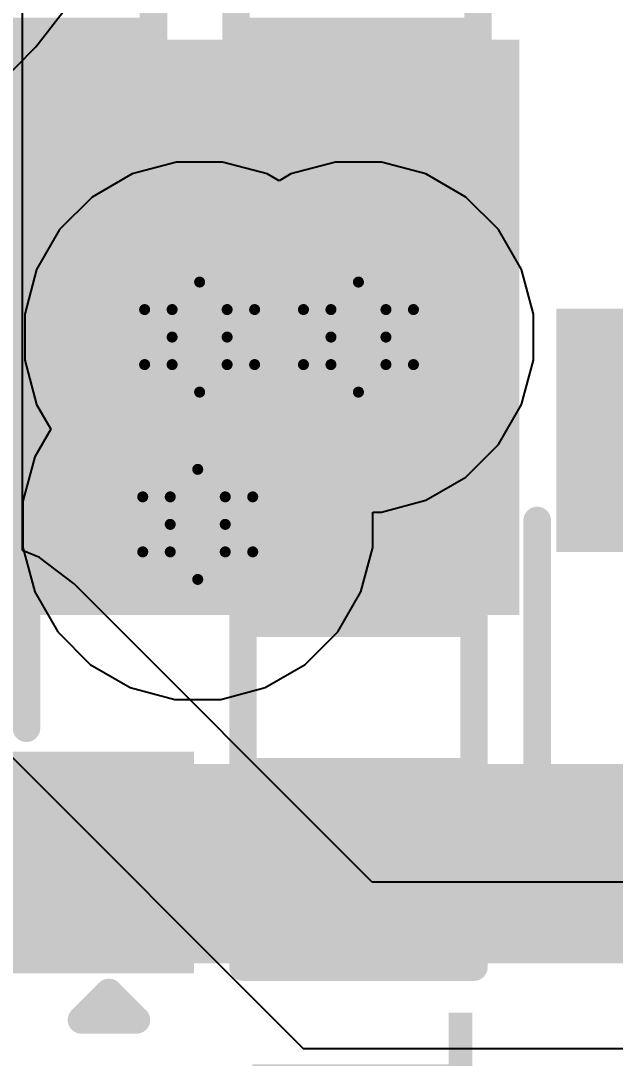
# Model space of a CAD drawing. Header units: inches. Extents: x -3 to 5437, y -3 to 5435.
# Drawn here: x 15.69 to 18.436, y 8.202 to 12.991 of the extents above; entities that cross this region are included whole.
import ezdxf

# ---------------------------------------------------------------- set-up
doc = ezdxf.new("R2010")
doc.units = ezdxf.units.IN
for name, color, linetype in [('Bottom Layer', 5, 'Continuous'), ('Bottom Solder', 6, 'Continuous'), ('Drill Drawing', 1, 'Continuous'), ('GND', 16, 'Continuous'), ('PWR', 76, 'Continuous'), ('Top Layer', 1, 'Continuous'), ('Top Overlay', 2, 'Continuous'), ('Top Paste', 8, 'Continuous'), ('Top Solder', 216, 'Continuous'), ('Via Holes', 16, 'Continuous')]:
    doc.layers.add(name, color=color, linetype=linetype)
doc.styles.add('Arial', font='', dxfattribs={"height": 0.2})
doc.styles.get('Arial').set_extended_font_data('Arial')

# ---------------------------------------------------------------- blocks, each defined once
blk = doc.blocks.new('S______B______252')
at = {"layer": 'Top Layer'}
for points in [[(-1.143, -0.4445), (-1.143, 0.4445), (-0.381, 0.4445), (-0.381, -0.4445)], [(0.381, -0.4445), (0.381, 0.4445), (1.143, 0.4445), (1.143, -0.4445)]]:
    blk.add_hatch(color=1, dxfattribs=at).paths.add_polyline_path(points)
at = {"layer": 'Top Paste'}
for points in [[(-1.143, -0.4445), (-1.143, 0.4445), (-0.381, 0.4445), (-0.381, -0.4445)], [(0.381, -0.4445), (0.381, 0.4445), (1.143, 0.4445), (1.143, -0.4445)]]:
    blk.add_hatch(color=8, dxfattribs=at).paths.add_polyline_path(points)
at = {"layer": 'Top Solder'}
for points in [[(-1.2446, -0.5461), (-1.2446, 0.5461), (-0.2794, 0.5461), (-0.2794, -0.5461)], [(0.2794, -0.5461), (0.2794, 0.5461), (1.2446, 0.5461), (1.2446, -0.5461)]]:
    blk.add_hatch(color=216, dxfattribs=at).paths.add_polyline_path(points)
at = {"layer": 'Top Overlay'}
for points in [[(-1.27, 0.5588, 0.127, 0.127, 0), (-1.27, -0.5588, 0.127, 0.127, 0)], [(-1.27, 0.5588, 0.127, 0.127, 0), (1.27, 0.5588, 0.127, 0.127, 0)], [(1.27, 0.5588, 0.127, 0.127, 0), (1.27, -0.5588, 0.127, 0.127, 0)], [(-1.27, -0.5588, 0.127, 0.127, 0), (1.27, -0.5588, 0.127, 0.127, 0)]]:
    blk.add_lwpolyline(points, format="xyseb", dxfattribs=at)
for points in [[(-1.30175, 0.5588, 0.0635, 0.0635, 1), (-1.23825, 0.5588, 0.0635, 0.0635, 1)], [(-1.30175, 0.5588, 0.0635, 0.0635, 1), (-1.23825, 0.5588, 0.0635, 0.0635, 1)], [(1.23825, 0.5588, 0.0635, 0.0635, 1), (1.30175, 0.5588, 0.0635, 0.0635, 1)], [(1.23825, 0.5588, 0.0635, 0.0635, 1), (1.30175, 0.5588, 0.0635, 0.0635, 1)], [(-1.30175, -0.5588, 0.0635, 0.0635, 1), (-1.23825, -0.5588, 0.0635, 0.0635, 1)], [(-1.30175, -0.5588, 0.0635, 0.0635, 1), (-1.23825, -0.5588, 0.0635, 0.0635, 1)], [(1.23825, -0.5588, 0.0635, 0.0635, 1), (1.30175, -0.5588, 0.0635, 0.0635, 1)], [(1.23825, -0.5588, 0.0635, 0.0635, 1), (1.30175, -0.5588, 0.0635, 0.0635, 1)]]:
    blk.add_lwpolyline(points, format="xyseb", close=True, dxfattribs=at)
blk = doc.blocks.new('SOT_23_273')
at = {"layer": 'Top Layer'}
for points in [[(-0.41, 1.46), (0.41, 1.46), (0.41, 0.54), (-0.41, 0.54)], [(-1.36, -0.54), (-0.54, -0.54), (-0.54, -1.46), (-1.36, -1.46)], [(0.54, -0.54), (1.36, -0.54), (1.36, -1.46), (0.54, -1.46)]]:
    blk.add_hatch(color=1, dxfattribs=at).paths.add_polyline_path(points)
at = {"layer": 'Top Paste'}
for points in [[(-0.41, 1.46), (0.41, 1.46), (0.41, 0.54), (-0.41, 0.54)], [(-1.36, -0.54), (-0.54, -0.54), (-0.54, -1.46), (-1.36, -1.46)], [(0.54, -0.54), (1.36, -0.54), (1.36, -1.46), (0.54, -1.46)]]:
    blk.add_hatch(color=8, dxfattribs=at).paths.add_polyline_path(points)
at = {"layer": 'Top Solder'}
for points in [[(-0.5116, 1.5616), (0.5116, 1.5616), (0.5116, 0.4384), (-0.5116, 0.4384)], [(-1.4616, -0.4384), (-0.4384, -0.4384), (-0.4384, -1.5616), (-1.4616, -1.5616)], [(0.4384, -0.4384), (1.4616, -0.4384), (1.4616, -1.5616), (0.4384, -1.5616)]]:
    blk.add_hatch(color=216, dxfattribs=at).paths.add_polyline_path(points)
at = {"layer": 'Top Overlay'}
for points in [[(-0.5588, 0.8128, 0.127, 0.127, 0), (-1.5494, 0.8128, 0.127, 0.127, 0)], [(-1.5494, 0.8128, 0.127, 0.127, 0), (-1.5494, -0.5842, 0.127, 0.127, 0)], [(1.5494, 0.8128, 0.127, 0.127, 0), (0.5588, 0.8128, 0.127, 0.127, 0)], [(1.5494, 0.8128, 0.127, 0.127, 0), (1.5494, -0.5842, 0.127, 0.127, 0)], [(0.3302, -0.7874, 0.127, 0.127, 0), (-0.3302, -0.7874, 0.127, 0.127, 0)], [(-1.6764, -1.0414, 0.127, 0.127, 0), (-1.6764, -1.2954, 0.127, 0.127, 0)], [(-1.5494, -1.1684, 0.127, 0.127, 0), (-1.6764, -1.0414, 0.127, 0.127, 0)], [(-1.5494, -1.1684, 0.127, 0.127, 0), (-1.6764, -1.2954, 0.127, 0.127, 0)]]:
    blk.add_lwpolyline(points, format="xyseb", dxfattribs=at)
for points in [[(-1.5812, 0.8128, 0.0635, 0.0635, 1), (-1.5176, 0.8128, 0.0635, 0.0635, 1)], [(-1.5812, 0.8128, 0.0635, 0.0635, 1), (-1.5176, 0.8128, 0.0635, 0.0635, 1)], [(-0.5905, 0.8128, 0.0635, 0.0635, 1), (-0.5271, 0.8128, 0.0635, 0.0635, 1)], [(0.5271, 0.8128, 0.0635, 0.0635, 1), (0.5905, 0.8128, 0.0635, 0.0635, 1)], [(1.5176, 0.8128, 0.0635, 0.0635, 1), (1.5812, 0.8128, 0.0635, 0.0635, 1)], [(1.5176, 0.8128, 0.0635, 0.0635, 1), (1.5812, 0.8128, 0.0635, 0.0635, 1)], [(-1.5812, -0.5842, 0.0635, 0.0635, 1), (-1.5176, -0.5842, 0.0635, 0.0635, 1)], [(1.5176, -0.5842, 0.0635, 0.0635, 1), (1.5812, -0.5842, 0.0635, 0.0635, 1)], [(-0.3619, -0.7874, 0.0635, 0.0635, 1), (-0.2984, -0.7874, 0.0635, 0.0635, 1)], [(0.2984, -0.7874, 0.0635, 0.0635, 1), (0.3619, -0.7874, 0.0635, 0.0635, 1)], [(-1.7082, -1.0414, 0.0635, 0.0635, 1), (-1.6446, -1.0414, 0.0635, 0.0635, 1)], [(-1.7082, -1.0414, 0.0635, 0.0635, 1), (-1.6446, -1.0414, 0.0635, 0.0635, 1)], [(-1.5812, -1.1684, 0.0635, 0.0635, 1), (-1.5176, -1.1684, 0.0635, 0.0635, 1)], [(-1.5812, -1.1684, 0.0635, 0.0635, 1), (-1.5176, -1.1684, 0.0635, 0.0635, 1)], [(-1.7082, -1.2954, 0.0635, 0.0635, 1), (-1.6446, -1.2954, 0.0635, 0.0635, 1)], [(-1.7082, -1.2954, 0.0635, 0.0635, 1), (-1.6446, -1.2954, 0.0635, 0.0635, 1)]]:
    blk.add_lwpolyline(points, format="xyseb", close=True, dxfattribs=at)
blk = doc.blocks.new('SOT_23_274')
at = {"layer": 'Top Layer'}
for points in [[(-0.41, 1.46), (0.41, 1.46), (0.41, 0.54), (-0.41, 0.54)], [(-1.36, -0.54), (-0.54, -0.54), (-0.54, -1.46), (-1.36, -1.46)], [(0.54, -0.54), (1.36, -0.54), (1.36, -1.46), (0.54, -1.46)]]:
    blk.add_hatch(color=1, dxfattribs=at).paths.add_polyline_path(points)
at = {"layer": 'Top Paste'}
for points in [[(-0.41, 1.46), (0.41, 1.46), (0.41, 0.54), (-0.41, 0.54)], [(-1.36, -0.54), (-0.54, -0.54), (-0.54, -1.46), (-1.36, -1.46)], [(0.54, -0.54), (1.36, -0.54), (1.36, -1.46), (0.54, -1.46)]]:
    blk.add_hatch(color=8, dxfattribs=at).paths.add_polyline_path(points)
at = {"layer": 'Top Solder'}
for points in [[(-0.5116, 1.5616), (0.5116, 1.5616), (0.5116, 0.4384), (-0.5116, 0.4384)], [(-1.4616, -0.4384), (-0.4384, -0.4384), (-0.4384, -1.5616), (-1.4616, -1.5616)], [(0.4384, -0.4384), (1.4616, -0.4384), (1.4616, -1.5616), (0.4384, -1.5616)]]:
    blk.add_hatch(color=216, dxfattribs=at).paths.add_polyline_path(points)
at = {"layer": 'Top Overlay'}
for points in [[(-1.5494, 0.8128, 0.127, 0.127, 0), (-0.5588, 0.8128, 0.127, 0.127, 0)], [(-1.5494, 0.8128, 0.127, 0.127, 0), (-1.5494, -0.5842, 0.127, 0.127, 0)], [(0.5588, 0.8128, 0.127, 0.127, 0), (1.5494, 0.8128, 0.127, 0.127, 0)], [(1.5494, 0.8128, 0.127, 0.127, 0), (1.5494, -0.5842, 0.127, 0.127, 0)], [(-0.3302, -0.7874, 0.127, 0.127, 0), (0.3302, -0.7874, 0.127, 0.127, 0)], [(-1.6764, -1.0414, 0.127, 0.127, 0), (-1.6764, -1.2954, 0.127, 0.127, 0)], [(-1.6764, -1.0414, 0.127, 0.127, 0), (-1.5494, -1.1684, 0.127, 0.127, 0)], [(-1.5494, -1.1684, 0.127, 0.127, 0), (-1.6764, -1.2954, 0.127, 0.127, 0)]]:
    blk.add_lwpolyline(points, format="xyseb", dxfattribs=at)
for points in [[(-1.5812, 0.8128, 0.0635, 0.0635, 1), (-1.5176, 0.8128, 0.0635, 0.0635, 1)], [(-1.5812, 0.8128, 0.0635, 0.0635, 1), (-1.5176, 0.8128, 0.0635, 0.0635, 1)], [(-0.5905, 0.8128, 0.0635, 0.0635, 1), (-0.5271, 0.8128, 0.0635, 0.0635, 1)], [(0.5271, 0.8128, 0.0635, 0.0635, 1), (0.5905, 0.8128, 0.0635, 0.0635, 1)], [(1.5176, 0.8128, 0.0635, 0.0635, 1), (1.5812, 0.8128, 0.0635, 0.0635, 1)], [(1.5176, 0.8128, 0.0635, 0.0635, 1), (1.5812, 0.8128, 0.0635, 0.0635, 1)], [(-1.5812, -0.5842, 0.0635, 0.0635, 1), (-1.5176, -0.5842, 0.0635, 0.0635, 1)], [(1.5176, -0.5842, 0.0635, 0.0635, 1), (1.5812, -0.5842, 0.0635, 0.0635, 1)], [(-0.3619, -0.7874, 0.0635, 0.0635, 1), (-0.2984, -0.7874, 0.0635, 0.0635, 1)], [(0.2984, -0.7874, 0.0635, 0.0635, 1), (0.3619, -0.7874, 0.0635, 0.0635, 1)], [(-1.7082, -1.0414, 0.0635, 0.0635, 1), (-1.6446, -1.0414, 0.0635, 0.0635, 1)], [(-1.7082, -1.0414, 0.0635, 0.0635, 1), (-1.6446, -1.0414, 0.0635, 0.0635, 1)], [(-1.5812, -1.1684, 0.0635, 0.0635, 1), (-1.5176, -1.1684, 0.0635, 0.0635, 1)], [(-1.5812, -1.1684, 0.0635, 0.0635, 1), (-1.5176, -1.1684, 0.0635, 0.0635, 1)], [(-1.7082, -1.2954, 0.0635, 0.0635, 1), (-1.6446, -1.2954, 0.0635, 0.0635, 1)], [(-1.7082, -1.2954, 0.0635, 0.0635, 1), (-1.6446, -1.2954, 0.0635, 0.0635, 1)]]:
    blk.add_lwpolyline(points, format="xyseb", close=True, dxfattribs=at)
blk = doc.blocks.new('S______B______291')
at = {"layer": 'Top Layer'}
for points in [[(-1.143, -0.4445), (-1.143, 0.4445), (-0.381, 0.4445), (-0.381, -0.4445)], [(0.381, -0.4445), (0.381, 0.4445), (1.143, 0.4445), (1.143, -0.4445)]]:
    blk.add_hatch(color=1, dxfattribs=at).paths.add_polyline_path(points)
at = {"layer": 'Top Paste'}
for points in [[(-1.143, -0.4445), (-1.143, 0.4445), (-0.381, 0.4445), (-0.381, -0.4445)], [(0.381, -0.4445), (0.381, 0.4445), (1.143, 0.4445), (1.143, -0.4445)]]:
    blk.add_hatch(color=8, dxfattribs=at).paths.add_polyline_path(points)
at = {"layer": 'Top Solder'}
for points in [[(-1.2446, -0.5461), (-1.2446, 0.5461), (-0.2794, 0.5461), (-0.2794, -0.5461)], [(0.2794, -0.5461), (0.2794, 0.5461), (1.2446, 0.5461), (1.2446, -0.5461)]]:
    blk.add_hatch(color=216, dxfattribs=at).paths.add_polyline_path(points)
at = {"layer": 'Top Overlay'}
for points in [[(1.27, 0.5588, 0.127, 0.127, 0), (-1.27, 0.5588, 0.127, 0.127, 0)], [(-1.27, -0.5588, 0.127, 0.127, 0), (-1.27, 0.5588, 0.127, 0.127, 0)], [(1.27, -0.5588, 0.127, 0.127, 0), (1.27, 0.5588, 0.127, 0.127, 0)], [(1.27, -0.5588, 0.127, 0.127, 0), (-1.27, -0.5588, 0.127, 0.127, 0)]]:
    blk.add_lwpolyline(points, format="xyseb", dxfattribs=at)
for points in [[(-1.30175, 0.5588, 0.0635, 0.0635, 1), (-1.23825, 0.5588, 0.0635, 0.0635, 1)], [(-1.30175, 0.5588, 0.0635, 0.0635, 1), (-1.23825, 0.5588, 0.0635, 0.0635, 1)], [(1.23825, 0.5588, 0.0635, 0.0635, 1), (1.30175, 0.5588, 0.0635, 0.0635, 1)], [(1.23825, 0.5588, 0.0635, 0.0635, 1), (1.30175, 0.5588, 0.0635, 0.0635, 1)], [(-1.30175, -0.5588, 0.0635, 0.0635, 1), (-1.23825, -0.5588, 0.0635, 0.0635, 1)], [(-1.30175, -0.5588, 0.0635, 0.0635, 1), (-1.23825, -0.5588, 0.0635, 0.0635, 1)], [(1.23825, -0.5588, 0.0635, 0.0635, 1), (1.30175, -0.5588, 0.0635, 0.0635, 1)], [(1.23825, -0.5588, 0.0635, 0.0635, 1), (1.30175, -0.5588, 0.0635, 0.0635, 1)]]:
    blk.add_lwpolyline(points, format="xyseb", close=True, dxfattribs=at)
blk = doc.blocks.new('RES_0603_315')
at = {"layer": 'Top Layer'}
for points in [[(-0.381, 0.4445), (-0.381, -0.4445), (-1.143, -0.4445), (-1.143, 0.4445)], [(1.143, 0.4445), (1.143, -0.4445), (0.381, -0.4445), (0.381, 0.4445)]]:
    blk.add_hatch(color=1, dxfattribs=at).paths.add_polyline_path(points)
at = {"layer": 'Top Paste'}
for points in [[(-0.381, 0.4445), (-0.381, -0.4445), (-1.143, -0.4445), (-1.143, 0.4445)], [(1.143, 0.4445), (1.143, -0.4445), (0.381, -0.4445), (0.381, 0.4445)]]:
    blk.add_hatch(color=8, dxfattribs=at).paths.add_polyline_path(points)
at = {"layer": 'Top Solder'}
for points in [[(-0.2794, 0.5461), (-0.2794, -0.5461), (-1.2446, -0.5461), (-1.2446, 0.5461)], [(1.2446, 0.5461), (1.2446, -0.5461), (0.2794, -0.5461), (0.2794, 0.5461)]]:
    blk.add_hatch(color=216, dxfattribs=at).paths.add_polyline_path(points)
at = {"layer": 'Top Overlay'}
for points in [[(-1.2446, -0.5334, 0.127, 0.127, 0), (-1.2446, 0.5334, 0.127, 0.127, 0)], [(1.2446, 0.5334, 0.127, 0.127, 0), (-1.2446, 0.5334, 0.127, 0.127, 0)], [(1.2446, -0.5334, 0.127, 0.127, 0), (1.2446, 0.5334, 0.127, 0.127, 0)], [(1.2446, -0.5334, 0.127, 0.127, 0), (-1.2446, -0.5334, 0.127, 0.127, 0)]]:
    blk.add_lwpolyline(points, format="xyseb", dxfattribs=at)
for points in [[(-1.27635, 0.5334, 0.0635, 0.0635, 1), (-1.21285, 0.5334, 0.0635, 0.0635, 1)], [(-1.27635, 0.5334, 0.0635, 0.0635, 1), (-1.21285, 0.5334, 0.0635, 0.0635, 1)], [(1.21285, 0.5334, 0.0635, 0.0635, 1), (1.27635, 0.5334, 0.0635, 0.0635, 1)], [(1.21285, 0.5334, 0.0635, 0.0635, 1), (1.27635, 0.5334, 0.0635, 0.0635, 1)], [(-1.27635, -0.5334, 0.0635, 0.0635, 1), (-1.21285, -0.5334, 0.0635, 0.0635, 1)], [(-1.27635, -0.5334, 0.0635, 0.0635, 1), (-1.21285, -0.5334, 0.0635, 0.0635, 1)], [(1.21285, -0.5334, 0.0635, 0.0635, 1), (1.27635, -0.5334, 0.0635, 0.0635, 1)], [(1.21285, -0.5334, 0.0635, 0.0635, 1), (1.27635, -0.5334, 0.0635, 0.0635, 1)]]:
    blk.add_lwpolyline(points, format="xyseb", close=True, dxfattribs=at)

msp = doc.modelspace()

# ---------------------------------------------------------------- hatches: boundary and pattern name
at = {"layer": 'Bottom Layer'}
h = msp.add_hatch(color=5, dxfattribs=at)
edge = h.paths.add_edge_path()
edge.add_arc((16.5166, 11.5307), 0.3, 0, 360)
h = msp.add_hatch(color=5, dxfattribs=at)
edge = h.paths.add_edge_path()
edge.add_arc((17.2502, 11.5307), 0.3, 0, 360)
h = msp.add_hatch(color=5, dxfattribs=at)
edge = h.paths.add_edge_path()
edge.add_arc((16.5079, 10.6661), 0.3, 0, 360)
at = {"layer": 'Bottom Solder'}
h = msp.add_hatch(color=6, dxfattribs=at)
edge = h.paths.add_edge_path()
edge.add_arc((16.5166, 11.5307), 0.15, 0, 360)
h = msp.add_hatch(color=6, dxfattribs=at)
edge = h.paths.add_edge_path()
edge.add_arc((17.2502, 11.5307), 0.15, 0, 360)
h = msp.add_hatch(color=6, dxfattribs=at)
edge = h.paths.add_edge_path()
edge.add_arc((16.5079, 10.6661), 0.15, 0, 360)
at = {"layer": 'GND'}
h = msp.add_hatch(color=16, dxfattribs=at)
edge = h.paths.add_edge_path()
edge.add_arc((16.5166, 11.5307), 0.3, 0, 360)
h = msp.add_hatch(color=16, dxfattribs=at)
edge = h.paths.add_edge_path()
edge.add_arc((17.2502, 11.5307), 0.3, 0, 360)
h = msp.add_hatch(color=16, dxfattribs=at)
edge = h.paths.add_edge_path()
edge.add_arc((16.5079, 10.6661), 0.3, 0, 360)
at = {"layer": 'PWR'}
h = msp.add_hatch(color=76, dxfattribs=at)
edge = h.paths.add_edge_path()
edge.add_arc((16.5166, 11.5307), 0.3, 0, 360)
h = msp.add_hatch(color=76, dxfattribs=at)
edge = h.paths.add_edge_path()
edge.add_arc((17.2502, 11.5307), 0.3, 0, 360)
h = msp.add_hatch(color=76, dxfattribs=at)
edge = h.paths.add_edge_path()
edge.add_arc((16.5079, 10.6661), 0.3, 0, 360)
at = {"layer": 'Top Layer'}
for points in [[(15.3001, 10.2479), (17.9925, 10.2479), (17.9925, 12.9041), (15.3001, 12.9041)], [(18.2651, 10.6328), (19.4735, 10.6328), (19.4735, 11.5599), (18.2651, 11.5599)], [(20.0351, 9.5599), (15.4694, 9.5599), (15.4694, 8.6399), (20.0351, 8.6399)]]:
    msp.add_hatch(color=1, dxfattribs=at).paths.add_polyline_path(points)
h = msp.add_hatch(color=1, dxfattribs=at)
edge = h.paths.add_edge_path()
edge.add_arc((16.5166, 11.5307), 0.3, 0, 360)
h = msp.add_hatch(color=1, dxfattribs=at)
edge = h.paths.add_edge_path()
edge.add_arc((17.2502, 11.5307), 0.3, 0, 360)
h = msp.add_hatch(color=1, dxfattribs=at)
edge = h.paths.add_edge_path()
edge.add_arc((16.5079, 10.6661), 0.3, 0, 360)
at = {"layer": 'Top Solder'}
h = msp.add_hatch(color=216, dxfattribs=at)
edge = h.paths.add_edge_path()
edge.add_arc((16.5166, 11.5307), 0.15, 0, 360)
h = msp.add_hatch(color=216, dxfattribs=at)
edge = h.paths.add_edge_path()
edge.add_arc((17.2502, 11.5307), 0.15, 0, 360)
h = msp.add_hatch(color=216, dxfattribs=at)
edge = h.paths.add_edge_path()
edge.add_arc((16.5079, 10.6661), 0.15, 0, 360)
at = {"layer": 'Via Holes'}
h = msp.add_hatch(color=7, dxfattribs=at)
edge = h.paths.add_edge_path()
edge.add_arc((16.5166, 11.5307), 0.15, 0, 360)
h = msp.add_hatch(color=7, dxfattribs=at)
edge = h.paths.add_edge_path()
edge.add_arc((17.2502, 11.5307), 0.15, 0, 360)
h = msp.add_hatch(color=7, dxfattribs=at)
edge = h.paths.add_edge_path()
edge.add_arc((16.5079, 10.6661), 0.15, 0, 360)

# ---------------------------------------------------------------- linework, layer by layer
at = {"layer": 'Bottom Layer'}
for p, q in [((15.7608, 12.8705), (15.883, 13.0297)), ((15.5041, 12.6138), (15.7608, 12.8705)), ((16.4102, 12.3387), (16.2047, 12.2836)), ((16.623, 12.3387), (16.4102, 12.3387)), ((16.8285, 12.2836), (16.623, 12.3387)), ((17.1438, 12.3387), (16.9383, 12.2836)), ((17.3566, 12.3387), (17.1438, 12.3387)), ((17.5621, 12.2836), (17.3566, 12.3387)), ((16.2047, 12.2836), (16.0205, 12.1772)), ((16.8834, 12.2519), (16.8285, 12.2836)), ((16.9383, 12.2836), (16.8834, 12.2519)), ((17.7463, 12.1772), (17.5621, 12.2836)), ((16.0205, 12.1772), (15.8701, 12.0268)), ((17.8968, 12.0268), (17.7463, 12.1772)), ((15.8701, 12.0268), (15.7637, 11.8426)), ((18.0031, 11.8426), (17.8968, 12.0268)), ((15.7637, 11.8426), (15.7086, 11.6371)), ((18.0582, 11.6371), (18.0031, 11.8426)), ((15.7086, 11.6371), (15.7086, 11.4243)), ((18.0582, 11.4243), (18.0582, 11.6371)), ((15.7086, 11.4243), (15.7637, 11.2188)), ((18.0031, 11.2188), (18.0582, 11.4243)), ((15.7637, 11.2188), (15.8288, 11.106)), ((17.8968, 11.0346), (18.0031, 11.2188)), ((15.8288, 11.106), (15.755, 10.978)), ((17.7463, 10.8841), (17.8968, 11.0346)), ((15.755, 10.978), (15.6999, 10.7725)), ((17.5621, 10.7777), (17.7463, 10.8841)), ((17.3566, 10.7227), (17.5621, 10.7777)), ((15.6999, 10.7725), (15.6999, 10.5597)), ((17.3159, 10.5597), (17.3159, 10.7227)), ((17.3159, 10.7227), (17.3566, 10.7227)), ((15.6999, 10.5597), (15.755, 10.3542)), ((17.2608, 10.3542), (17.3159, 10.5597)), ((15.755, 10.3542), (15.8613, 10.17)), ((17.1544, 10.17), (17.2608, 10.3542)), ((15.8613, 10.17), (16.0118, 10.0195)), ((17.004, 10.0195), (17.1544, 10.17)), ((16.0118, 10.0195), (16.196, 9.9132)), ((16.8198, 9.9132), (17.004, 10.0195)), ((16.196, 9.9132), (16.4015, 9.8581)), ((16.6143, 9.8581), (16.8198, 9.9132)), ((16.4015, 9.8581), (16.6143, 9.8581))]:
    msp.add_line(p, q, dxfattribs=at)
at = {"layer": 'Drill Drawing'}
for points in [[(16.3896, 11.6577, 0.0508, 0.0508, 0), (16.5166, 11.7847, 0.0508, 0.0508, 0)], [(16.5166, 11.7847, 0.0508, 0.0508, 0), (16.6436, 11.6577, 0.0508, 0.0508, 0)], [(17.1232, 11.6577, 0.0508, 0.0508, 0), (17.2502, 11.7847, 0.0508, 0.0508, 0)], [(17.2502, 11.7847, 0.0508, 0.0508, 0), (17.3772, 11.6577, 0.0508, 0.0508, 0)], [(16.2626, 11.6577, 0.0508, 0.0508, 0), (16.3896, 11.5307, 0.0508, 0.0508, 0)], [(16.2626, 11.6577, 0.0508, 0.0508, 0), (16.3896, 11.6577, 0.0508, 0.0508, 0)], [(16.6436, 11.6577, 0.0508, 0.0508, 0), (16.7706, 11.6577, 0.0508, 0.0508, 0)], [(16.6436, 11.5307, 0.0508, 0.0508, 0), (16.7706, 11.6577, 0.0508, 0.0508, 0)], [(16.9962, 11.6577, 0.0508, 0.0508, 0), (17.1232, 11.5307, 0.0508, 0.0508, 0)], [(16.9962, 11.6577, 0.0508, 0.0508, 0), (17.1232, 11.6577, 0.0508, 0.0508, 0)], [(17.3772, 11.6577, 0.0508, 0.0508, 0), (17.5042, 11.6577, 0.0508, 0.0508, 0)], [(17.3772, 11.5307, 0.0508, 0.0508, 0), (17.5042, 11.6577, 0.0508, 0.0508, 0)], [(16.2626, 11.4037, 0.0508, 0.0508, 0), (16.3896, 11.5307, 0.0508, 0.0508, 0)], [(16.6436, 11.5307, 0.0508, 0.0508, 0), (16.7706, 11.4037, 0.0508, 0.0508, 0)], [(16.9962, 11.4037, 0.0508, 0.0508, 0), (17.1232, 11.5307, 0.0508, 0.0508, 0)], [(17.3772, 11.5307, 0.0508, 0.0508, 0), (17.5042, 11.4037, 0.0508, 0.0508, 0)], [(16.2626, 11.4037, 0.0508, 0.0508, 0), (16.3896, 11.4037, 0.0508, 0.0508, 0)], [(16.3896, 11.4037, 0.0508, 0.0508, 0), (16.5166, 11.2767, 0.0508, 0.0508, 0)], [(16.5166, 11.2767, 0.0508, 0.0508, 0), (16.6436, 11.4037, 0.0508, 0.0508, 0)], [(16.6436, 11.4037, 0.0508, 0.0508, 0), (16.7706, 11.4037, 0.0508, 0.0508, 0)], [(16.9962, 11.4037, 0.0508, 0.0508, 0), (17.1232, 11.4037, 0.0508, 0.0508, 0)], [(17.1232, 11.4037, 0.0508, 0.0508, 0), (17.2502, 11.2767, 0.0508, 0.0508, 0)], [(17.2502, 11.2767, 0.0508, 0.0508, 0), (17.3772, 11.4037, 0.0508, 0.0508, 0)], [(17.3772, 11.4037, 0.0508, 0.0508, 0), (17.5042, 11.4037, 0.0508, 0.0508, 0)], [(16.3809, 10.7931, 0.0508, 0.0508, 0), (16.5079, 10.9201, 0.0508, 0.0508, 0)], [(16.5079, 10.9201, 0.0508, 0.0508, 0), (16.6349, 10.7931, 0.0508, 0.0508, 0)], [(16.2539, 10.7931, 0.0508, 0.0508, 0), (16.3809, 10.6661, 0.0508, 0.0508, 0)], [(16.2539, 10.7931, 0.0508, 0.0508, 0), (16.3809, 10.7931, 0.0508, 0.0508, 0)], [(16.6349, 10.7931, 0.0508, 0.0508, 0), (16.7619, 10.7931, 0.0508, 0.0508, 0)], [(16.6349, 10.6661, 0.0508, 0.0508, 0), (16.7619, 10.7931, 0.0508, 0.0508, 0)], [(16.2539, 10.5391, 0.0508, 0.0508, 0), (16.3809, 10.6661, 0.0508, 0.0508, 0)], [(16.6349, 10.6661, 0.0508, 0.0508, 0), (16.7619, 10.5391, 0.0508, 0.0508, 0)], [(16.2539, 10.5391, 0.0508, 0.0508, 0), (16.3809, 10.5391, 0.0508, 0.0508, 0)], [(16.3809, 10.5391, 0.0508, 0.0508, 0), (16.5079, 10.4121, 0.0508, 0.0508, 0)], [(16.5079, 10.4121, 0.0508, 0.0508, 0), (16.6349, 10.5391, 0.0508, 0.0508, 0)], [(16.6349, 10.5391, 0.0508, 0.0508, 0), (16.7619, 10.5391, 0.0508, 0.0508, 0)]]:
    msp.add_lwpolyline(points, format="xyseb", dxfattribs=at)
for points in [[(16.5039, 11.7847, 0.0254, 0.0254, 1), (16.5293, 11.7847, 0.0254, 0.0254, 1)], [(16.5039, 11.7847, 0.0254, 0.0254, 1), (16.5293, 11.7847, 0.0254, 0.0254, 1)], [(17.2375, 11.7847, 0.0254, 0.0254, 1), (17.2629, 11.7847, 0.0254, 0.0254, 1)], [(17.2375, 11.7847, 0.0254, 0.0254, 1), (17.2629, 11.7847, 0.0254, 0.0254, 1)], [(16.2499, 11.6577, 0.0254, 0.0254, 1), (16.2753, 11.6577, 0.0254, 0.0254, 1)], [(16.2499, 11.6577, 0.0254, 0.0254, 1), (16.2753, 11.6577, 0.0254, 0.0254, 1)], [(16.3769, 11.6577, 0.0254, 0.0254, 1), (16.4023, 11.6577, 0.0254, 0.0254, 1)], [(16.3769, 11.6577, 0.0254, 0.0254, 1), (16.4023, 11.6577, 0.0254, 0.0254, 1)], [(16.6309, 11.6577, 0.0254, 0.0254, 1), (16.6563, 11.6577, 0.0254, 0.0254, 1)], [(16.6309, 11.6577, 0.0254, 0.0254, 1), (16.6563, 11.6577, 0.0254, 0.0254, 1)], [(16.7579, 11.6577, 0.0254, 0.0254, 1), (16.7833, 11.6577, 0.0254, 0.0254, 1)], [(16.7579, 11.6577, 0.0254, 0.0254, 1), (16.7833, 11.6577, 0.0254, 0.0254, 1)], [(16.9835, 11.6577, 0.0254, 0.0254, 1), (17.0089, 11.6577, 0.0254, 0.0254, 1)], [(16.9835, 11.6577, 0.0254, 0.0254, 1), (17.0089, 11.6577, 0.0254, 0.0254, 1)], [(17.1105, 11.6577, 0.0254, 0.0254, 1), (17.1359, 11.6577, 0.0254, 0.0254, 1)], [(17.1105, 11.6577, 0.0254, 0.0254, 1), (17.1359, 11.6577, 0.0254, 0.0254, 1)], [(17.3645, 11.6577, 0.0254, 0.0254, 1), (17.3899, 11.6577, 0.0254, 0.0254, 1)], [(17.3645, 11.6577, 0.0254, 0.0254, 1), (17.3899, 11.6577, 0.0254, 0.0254, 1)], [(17.4915, 11.6577, 0.0254, 0.0254, 1), (17.5169, 11.6577, 0.0254, 0.0254, 1)], [(17.4915, 11.6577, 0.0254, 0.0254, 1), (17.5169, 11.6577, 0.0254, 0.0254, 1)], [(16.3769, 11.5307, 0.0254, 0.0254, 1), (16.4023, 11.5307, 0.0254, 0.0254, 1)], [(16.3769, 11.5307, 0.0254, 0.0254, 1), (16.4023, 11.5307, 0.0254, 0.0254, 1)], [(16.6309, 11.5307, 0.0254, 0.0254, 1), (16.6563, 11.5307, 0.0254, 0.0254, 1)], [(16.6309, 11.5307, 0.0254, 0.0254, 1), (16.6563, 11.5307, 0.0254, 0.0254, 1)], [(17.1105, 11.5307, 0.0254, 0.0254, 1), (17.1359, 11.5307, 0.0254, 0.0254, 1)], [(17.1105, 11.5307, 0.0254, 0.0254, 1), (17.1359, 11.5307, 0.0254, 0.0254, 1)], [(17.3645, 11.5307, 0.0254, 0.0254, 1), (17.3899, 11.5307, 0.0254, 0.0254, 1)], [(17.3645, 11.5307, 0.0254, 0.0254, 1), (17.3899, 11.5307, 0.0254, 0.0254, 1)], [(16.2499, 11.4037, 0.0254, 0.0254, 1), (16.2753, 11.4037, 0.0254, 0.0254, 1)], [(16.2499, 11.4037, 0.0254, 0.0254, 1), (16.2753, 11.4037, 0.0254, 0.0254, 1)], [(16.3769, 11.4037, 0.0254, 0.0254, 1), (16.4023, 11.4037, 0.0254, 0.0254, 1)], [(16.3769, 11.4037, 0.0254, 0.0254, 1), (16.4023, 11.4037, 0.0254, 0.0254, 1)], [(16.6309, 11.4037, 0.0254, 0.0254, 1), (16.6563, 11.4037, 0.0254, 0.0254, 1)], [(16.6309, 11.4037, 0.0254, 0.0254, 1), (16.6563, 11.4037, 0.0254, 0.0254, 1)], [(16.7579, 11.4037, 0.0254, 0.0254, 1), (16.7833, 11.4037, 0.0254, 0.0254, 1)], [(16.7579, 11.4037, 0.0254, 0.0254, 1), (16.7833, 11.4037, 0.0254, 0.0254, 1)], [(16.9835, 11.4037, 0.0254, 0.0254, 1), (17.0089, 11.4037, 0.0254, 0.0254, 1)], [(16.9835, 11.4037, 0.0254, 0.0254, 1), (17.0089, 11.4037, 0.0254, 0.0254, 1)], [(17.1105, 11.4037, 0.0254, 0.0254, 1), (17.1359, 11.4037, 0.0254, 0.0254, 1)], [(17.1105, 11.4037, 0.0254, 0.0254, 1), (17.1359, 11.4037, 0.0254, 0.0254, 1)], [(17.3645, 11.4037, 0.0254, 0.0254, 1), (17.3899, 11.4037, 0.0254, 0.0254, 1)], [(17.3645, 11.4037, 0.0254, 0.0254, 1), (17.3899, 11.4037, 0.0254, 0.0254, 1)], [(17.4915, 11.4037, 0.0254, 0.0254, 1), (17.5169, 11.4037, 0.0254, 0.0254, 1)], [(17.4915, 11.4037, 0.0254, 0.0254, 1), (17.5169, 11.4037, 0.0254, 0.0254, 1)], [(16.5039, 11.2767, 0.0254, 0.0254, 1), (16.5293, 11.2767, 0.0254, 0.0254, 1)], [(16.5039, 11.2767, 0.0254, 0.0254, 1), (16.5293, 11.2767, 0.0254, 0.0254, 1)], [(17.2375, 11.2767, 0.0254, 0.0254, 1), (17.2629, 11.2767, 0.0254, 0.0254, 1)], [(17.2375, 11.2767, 0.0254, 0.0254, 1), (17.2629, 11.2767, 0.0254, 0.0254, 1)], [(16.4952, 10.9201, 0.0254, 0.0254, 1), (16.5206, 10.9201, 0.0254, 0.0254, 1)], [(16.4952, 10.9201, 0.0254, 0.0254, 1), (16.5206, 10.9201, 0.0254, 0.0254, 1)], [(16.2412, 10.7931, 0.0254, 0.0254, 1), (16.2666, 10.7931, 0.0254, 0.0254, 1)], [(16.2412, 10.7931, 0.0254, 0.0254, 1), (16.2666, 10.7931, 0.0254, 0.0254, 1)], [(16.3682, 10.7931, 0.0254, 0.0254, 1), (16.3936, 10.7931, 0.0254, 0.0254, 1)], [(16.3682, 10.7931, 0.0254, 0.0254, 1), (16.3936, 10.7931, 0.0254, 0.0254, 1)], [(16.6222, 10.7931, 0.0254, 0.0254, 1), (16.6476, 10.7931, 0.0254, 0.0254, 1)], [(16.6222, 10.7931, 0.0254, 0.0254, 1), (16.6476, 10.7931, 0.0254, 0.0254, 1)], [(16.7492, 10.7931, 0.0254, 0.0254, 1), (16.7746, 10.7931, 0.0254, 0.0254, 1)], [(16.7492, 10.7931, 0.0254, 0.0254, 1), (16.7746, 10.7931, 0.0254, 0.0254, 1)], [(16.3682, 10.6661, 0.0254, 0.0254, 1), (16.3936, 10.6661, 0.0254, 0.0254, 1)], [(16.3682, 10.6661, 0.0254, 0.0254, 1), (16.3936, 10.6661, 0.0254, 0.0254, 1)], [(16.6222, 10.6661, 0.0254, 0.0254, 1), (16.6476, 10.6661, 0.0254, 0.0254, 1)], [(16.6222, 10.6661, 0.0254, 0.0254, 1), (16.6476, 10.6661, 0.0254, 0.0254, 1)], [(16.2412, 10.5391, 0.0254, 0.0254, 1), (16.2666, 10.5391, 0.0254, 0.0254, 1)], [(16.2412, 10.5391, 0.0254, 0.0254, 1), (16.2666, 10.5391, 0.0254, 0.0254, 1)], [(16.3682, 10.5391, 0.0254, 0.0254, 1), (16.3936, 10.5391, 0.0254, 0.0254, 1)], [(16.3682, 10.5391, 0.0254, 0.0254, 1), (16.3936, 10.5391, 0.0254, 0.0254, 1)], [(16.6222, 10.5391, 0.0254, 0.0254, 1), (16.6476, 10.5391, 0.0254, 0.0254, 1)], [(16.6222, 10.5391, 0.0254, 0.0254, 1), (16.6476, 10.5391, 0.0254, 0.0254, 1)], [(16.7492, 10.5391, 0.0254, 0.0254, 1), (16.7746, 10.5391, 0.0254, 0.0254, 1)], [(16.7492, 10.5391, 0.0254, 0.0254, 1), (16.7746, 10.5391, 0.0254, 0.0254, 1)], [(16.4952, 10.4121, 0.0254, 0.0254, 1), (16.5206, 10.4121, 0.0254, 0.0254, 1)], [(16.4952, 10.4121, 0.0254, 0.0254, 1), (16.5206, 10.4121, 0.0254, 0.0254, 1)]]:
    msp.add_lwpolyline(points, format="xyseb", close=True, dxfattribs=at)
at = {"layer": 'GND'}
for p, q in [((16.4102, 12.3387), (16.2047, 12.2836)), ((16.623, 12.3387), (16.4102, 12.3387)), ((16.8285, 12.2836), (16.623, 12.3387)), ((17.1438, 12.3387), (16.9383, 12.2836)), ((17.3566, 12.3387), (17.1438, 12.3387)), ((17.5621, 12.2836), (17.3566, 12.3387)), ((16.2047, 12.2836), (16.0205, 12.1772)), ((16.8834, 12.2519), (16.8285, 12.2836)), ((16.9383, 12.2836), (16.8834, 12.2519)), ((17.7463, 12.1772), (17.5621, 12.2836)), ((16.0205, 12.1772), (15.8701, 12.0268)), ((17.8968, 12.0268), (17.7463, 12.1772)), ((15.8701, 12.0268), (15.7637, 11.8426)), ((18.0031, 11.8426), (17.8968, 12.0268)), ((15.7637, 11.8426), (15.7086, 11.6371)), ((18.0582, 11.6371), (18.0031, 11.8426)), ((15.7086, 11.6371), (15.7086, 11.4243)), ((18.0582, 11.4243), (18.0582, 11.6371)), ((15.7086, 11.4243), (15.7637, 11.2188)), ((18.0031, 11.2188), (18.0582, 11.4243)), ((15.7637, 11.2188), (15.8288, 11.106)), ((17.8968, 11.0346), (18.0031, 11.2188)), ((15.8288, 11.106), (15.755, 10.978)), ((17.7463, 10.8841), (17.8968, 11.0346)), ((15.755, 10.978), (15.6999, 10.7725)), ((17.5621, 10.7777), (17.7463, 10.8841)), ((17.3566, 10.7227), (17.5621, 10.7777)), ((15.6999, 10.7725), (15.6999, 10.5597)), ((17.3159, 10.5597), (17.3159, 10.7227)), ((17.3159, 10.7227), (17.3566, 10.7227)), ((15.6999, 10.5597), (15.755, 10.3542)), ((17.2608, 10.3542), (17.3159, 10.5597)), ((15.755, 10.3542), (15.8613, 10.17)), ((17.1544, 10.17), (17.2608, 10.3542)), ((15.8613, 10.17), (16.0118, 10.0195)), ((17.004, 10.0195), (17.1544, 10.17)), ((16.0118, 10.0195), (16.196, 9.9132)), ((16.8198, 9.9132), (17.004, 10.0195)), ((16.196, 9.9132), (16.4015, 9.8581)), ((16.6143, 9.8581), (16.8198, 9.9132)), ((16.4015, 9.8581), (16.6143, 9.8581))]:
    msp.add_line(p, q, dxfattribs=at)
at = {"layer": 'PWR'}
for p, q in [((15.6991, 10.5457), (15.6991, 13.0428)), ((15.7775, 10.5132), (15.6991, 10.5457)), ((15.9367, 10.391), (15.7775, 10.5132)), ((17.3134, 9.0144), (15.9367, 10.391)), ((15.3933, 9.8476), (16.995, 8.2458)), ((27.079, 9.0144), (17.3134, 9.0144)), ((16.995, 8.2458), (27.3974, 8.2458))]:
    msp.add_line(p, q, dxfattribs=at)
at = {"layer": 'Top Layer'}
for points in [[(17.3467, 11.6564, 0.762, 0.762, 0), (17.3467, 12.4196, 0.762, 0.762, 0)], [(17.2432, 12.5231, 0.254, 0.254, 0), (17.3467, 12.4196, 0.254, 0.254, 0)], [(17.2502, 11.5599, 0.762, 0.762, 0), (17.3467, 11.6564, 0.762, 0.762, 0)]]:
    msp.add_lwpolyline(points, format="xyseb", dxfattribs=at)
for points in [[(17.1562, 12.4196, 0.381, 0.381, 1), (17.5372, 12.4196, 0.381, 0.381, 1)], [(17.1797, 12.5231, 0.127, 0.127, 1), (17.3067, 12.5231, 0.127, 0.127, 1)], [(17.2832, 12.4196, 0.127, 0.127, 1), (17.4102, 12.4196, 0.127, 0.127, 1)], [(17.1562, 11.6564, 0.381, 0.381, 1), (17.5372, 11.6564, 0.381, 0.381, 1)], [(17.1562, 11.6564, 0.381, 0.381, 1), (17.5372, 11.6564, 0.381, 0.381, 1)], [(17.0597, 11.5599, 0.381, 0.381, 1), (17.4407, 11.5599, 0.381, 0.381, 1)]]:
    msp.add_lwpolyline(points, format="xyseb", close=True, dxfattribs=at)

# ---------------------------------------------------------------- block references
for name, p, rotation in [('S______B______252', (15.7446, 13.2851), 90), ('S______B______291', (17.2432, 13.2851), 270), ('SOT_23_274', (14.9294, 10.0549), 90), ('SOT_23_273', (19.6251, 10.0999), 180), ('RES_0603_315', (17.2502, 9.8669), 270)]:
    msp.add_blockref(name, p, dxfattribs=dict(rotation=rotation))

# ---------------------------------------------------------------- texts
at = {"layer": 'Top Overlay', "style": 'Arial'}
msp.add_text('R71', height=1.016, rotation=90, dxfattribs=at).set_placement((17.7765, 5.8771))

doc.saveas('drawing.dxf')
